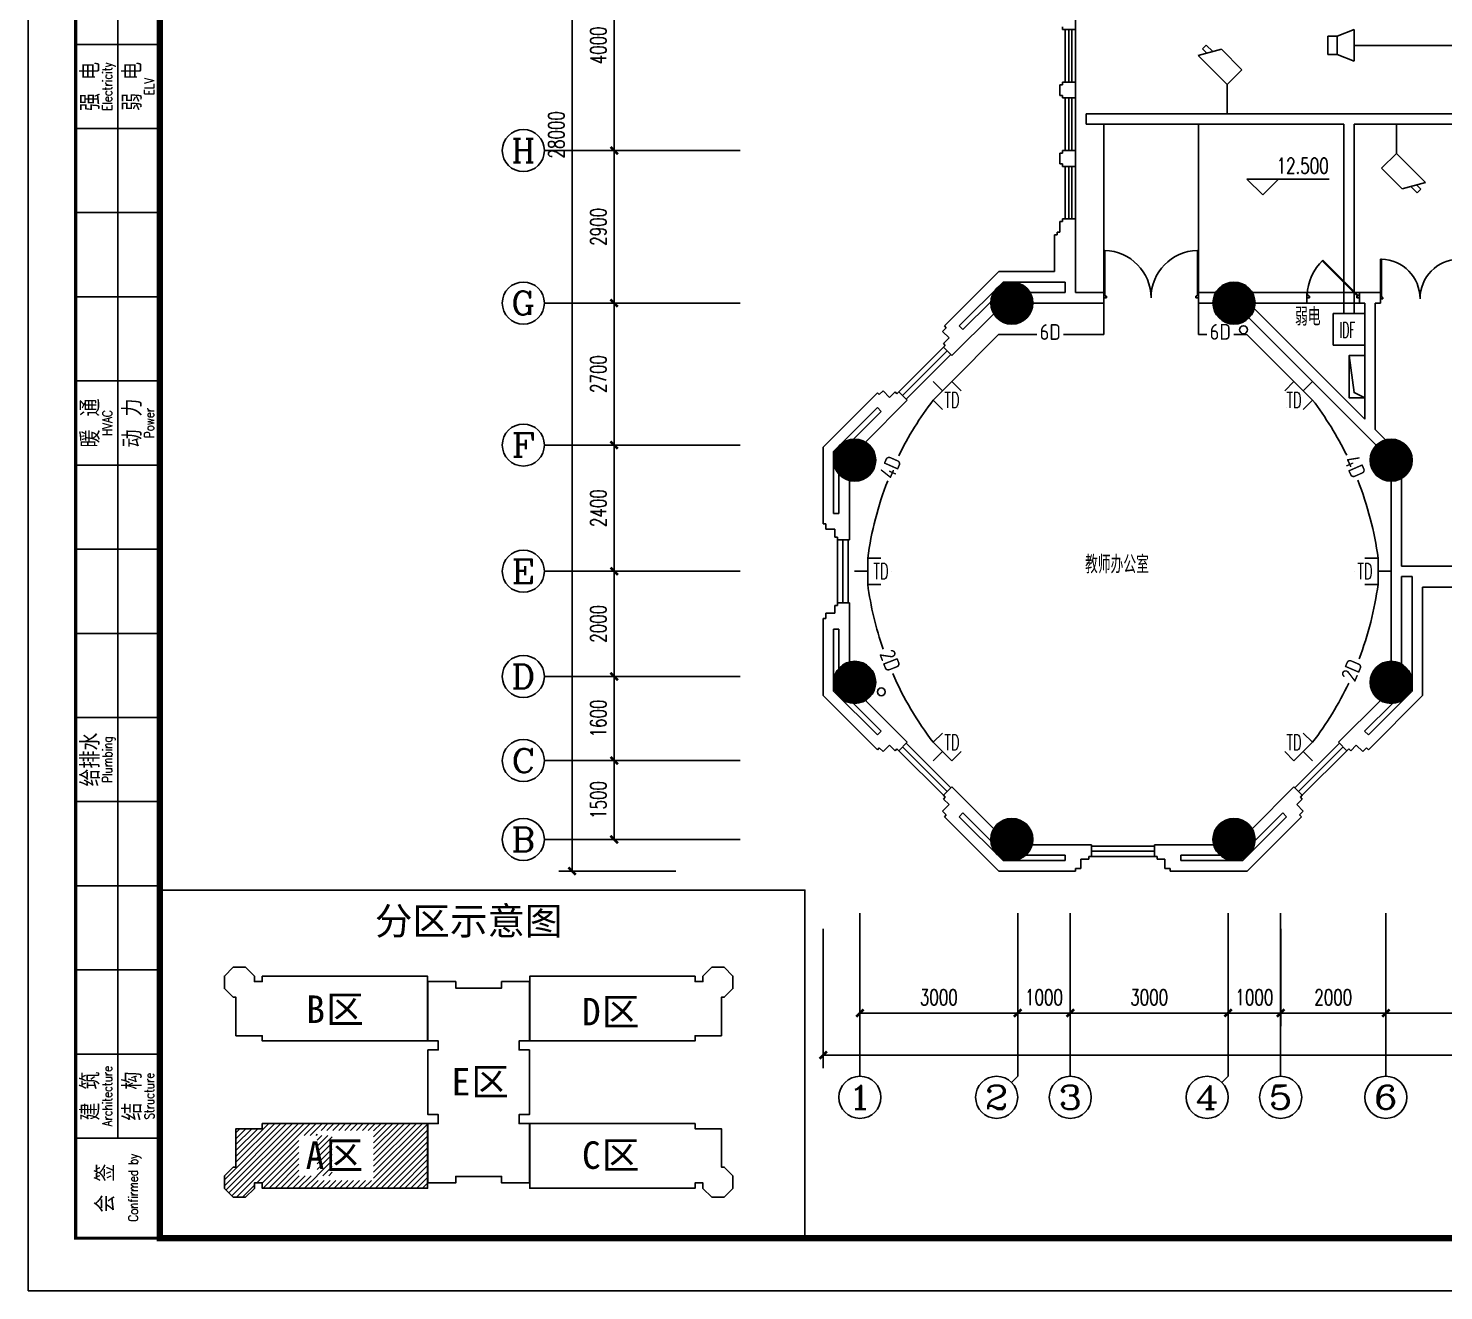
# Model space of a CAD drawing. Extents: x 190999 to 834799, y -200814 to 215286.
# Drawn here: x 190999 to 217912, y -12314 to 11692 of the extents above; entities that cross this region are included whole.
import ezdxf
from ezdxf.enums import TextEntityAlignment as Align

# ---------------------------------------------------------------- set-up
doc = ezdxf.new("R2010")
doc.units = 0
doc.header["$LTSCALE"] = 1000
doc.header["$MEASUREMENT"] = 0
for name, color, linetype in [('00-EQUIP', 3, 'Continuous'), ('00-SIG_TEXT', 7, 'Continuous'), ('00-WIRE-4', 6, 'Continuous'), ('A-墙线', 2, 'Continuous'), ('A-外窗', 145, 'Continuous'), ('A-门', 167, 'Continuous'), ('AXIS', 3, 'Continuous'), ('AXIS_TEXT', 7, 'Continuous'), ('COLUMN', 2, 'Continuous'), ('DIM_ELEV', 3, 'Continuous'), ('PUB_HATCH', 250, 'Continuous'), ('PUB_TEXT', 7, 'Continuous'), ('WALL', 4, 'Continuous'), ('图框', 189, 'Continuous'), ('房间名称', 7, 'Continuous'), ('桥架', 1, 'Continuous'), ('电井开洞', 6, 'Continuous'), ('雨水管', 3, 'Continuous')]:
    doc.layers.add(name, color=color, linetype=linetype)
doc.styles.add('-GBCBIGGBENOR', font='GBENOR.shx', dxfattribs={"bigfont": 'GBCBIG.shx'})
doc.styles.add('_COMPLEX', font='COMPLEX.shx', dxfattribs={"width": 0.5})
doc.styles.add('_TCH_AXIS', font='COMPLEX', dxfattribs={"bigfont": 'GBCBIG'})
doc.styles.add('_TCH_DIM', font='SIMPLEX', dxfattribs={"bigfont": 'GBCBIG'})
doc.styles.add('COMPLEX', font='COMPLEX')
doc.styles.add('DIM_FONT', font='SIMPLEX', dxfattribs={"width": 0.7, "bigfont": 'GBCBIG'})
doc.styles.add('HT', font='simhei.ttf')
doc.styles.get("Standard").update_dxf_attribs({"font": 'simhei.ttf'})
doc.styles.add('TKZ2_tjkts.shx', font='tjromant.shx', dxfattribs={"bigfont": 'tjkts.shx'})
doc.dimstyles.new('DIMN', dxfattribs={"dimtxt": 300, "dimasz": 100, "dimexe": 250, "dimexo": 300, "dimgap": 150, "dimtad": 1, "dimdec": 0, "dimzin": 0, "dimdsep": 46, "dimtxsty": 'DIM_FONT', "dimblk": 'ARCHTICK', "dimcen": 0.09, "dimclrt": 7, "dimazin": 2, "dimtfac": 1, "dimtdec": 0, "dimtix": 1, "dimtmove": 2, "dimatfit": 3, "dimfxl": 0, "dimtolj": 1, "dimtzin": 0, "dimarcsym": 0})

# ---------------------------------------------------------------- blocks, each defined once
blk = doc.blocks.new('TJAD_TK_A0')
at = {"layer": '图框'}
for p, q in [((973, -441.7), (973, 399.3)), ((990, -412.7), (990, -156.7)), ((982, -204.7), (998, -204.7)), ((982, -220.7), (998, -220.7)), ((982, -236.7), (998, -236.7)), ((982, -252.7), (998, -252.7)), ((982, -268.7), (998, -268.7)), ((982, -284.7), (998, -284.7)), ((982, -300.7), (998, -300.7)), ((982, -316.7), (998, -316.7)), ((982, -332.7), (998, -332.7)), ((982, -348.7), (998, -348.7)), ((982, -364.7), (998, -364.7)), ((982, -380.7), (998, -380.7)), ((982, -396.7), (998, -396.7)), ((990, -396.7), (990, -412.7)), ((982, -412.7), (998, -412.7)), ((973, -441.7), (2162, -441.7))]:
    blk.add_line(p, q, dxfattribs=at)
at = {"layer": '图框', "const_width": 1.2}
blk.add_lwpolyline([(2152, -431.7), (2152, 389.3), (998, 389.3), (998, -431.7)], close=True, dxfattribs=at)
at = {"layer": '图框', "const_width": 0.6}
blk.add_lwpolyline([(998, -431.7), (982, -431.7), (982, -156.7), (998, -156.7)], dxfattribs=at)
at = {"layer": '图框', "style": 'TKZ2_tjkts.shx', "width": 0.8}
for s, p in [('Electricity', (988.02, -212.7)), ('ELV', (996.02, -212.7)), ('HVAC', (988.02, -276.7)), ('Power', (996.02, -276.7)), ('Plumbing', (988.02, -340.7)), ('Architecture', (988.02, -404.7)), ('Structure', (996.02, -404.7)), ('Confirmed by', (992.95, -422.09))]:
    blk.add_text(s, height=1.8, rotation=90, dxfattribs=at).set_placement(p, align=Align.MIDDLE_CENTER)
at = {"layer": '图框', "style": 'TKZ2_tjkts.shx'}
for s, p in [('强 电', (984.79, -212.7)), ('弱 电', (992.79, -212.7)), ('暖 通', (984.79, -276.7)), ('动 力', (992.79, -276.7)), ('给排水', (984.79, -340.7)), ('建 筑', (984.79, -404.7)), ('结 构', (992.79, -404.7)), ('会 签', (987.62, -422.2))]:
    blk.add_text(s, height=3.6, rotation=90, dxfattribs=at).set_placement(p, align=Align.MIDDLE_CENTER)
blk = doc.blocks.new('m1800')
at = {"layer": 'A-墙线'}
for p, q in [((-900, -100), (-900, 100)), ((900, -100), (900, 100))]:
    blk.add_line(p, q, dxfattribs=at)
at = {"layer": 'A-门'}
for p, q in [((-900, 900), (-900, 0)), ((-900, 900), (-880, 900)), ((-880, 900), (-880, 50)), ((880, 900), (880, 50)), ((900, 900), (880, 900)), ((900, 900), (900, 0)), ((-900, 50), (-870, 50)), ((-900, 0), (-850, 0)), ((-870, 50), (-870, 30)), ((-870, 30), (-850, 30)), ((-850, 30), (-850, 0)), ((850, 30), (850, 0)), ((870, 30), (850, 30)), ((900, 0), (850, 0)), ((870, 50), (870, 30)), ((900, 50), (870, 50))]:
    blk.add_line(p, q, dxfattribs=at)
for centre, start, end in [((-900, 0), 0, 88.7267), ((900, 0), 91.2733, 180)]:
    blk.add_arc(centre, 900, start, end, dxfattribs=at)
blk = doc.blocks.new('bfm01')
at = {"layer": 'A-墙线'}
for p, q in [((-200, 0), (0, 0)), ((-200, -1000), (0, -1000))]:
    blk.add_line(p, q, dxfattribs=at)
at = {"layer": 'A-门'}
for p, q in [((-200, -1000), (-200, 0)), ((-100, 0), (-100, -50)), ((-70, -50), (-100, -50)), ((-50, -30), (-70, -30)), ((-70, -30), (-70, -50)), ((-64, -44), (-50, -30)), ((-64, -44), (603, -711)), ((-50, 0), (-50, -30)), ((-50, -30), (617, -697)), ((0, 0), (0, -1000)), ((-70, -950), (-100, -950)), ((-100, -1000), (-100, -950)), ((-50, -1000), (-100, -1000)), ((-70, -970), (-70, -950)), ((-50, -970), (-70, -970)), ((-50, -1000), (-50, -970))]:
    blk.add_line(p, q, dxfattribs=at)
blk.add_arc((-100, 0), 1000, 272.866, 315.8103, dxfattribs=at)
blk = doc.blocks.new('_ArchTick')
at = {"const_width": 0.5}
blk.add_lwpolyline([(-0.7, -0.7), (0.7, 0.7)], dxfattribs=at)
blk = doc.blocks.new('*D864')
at = {"layer": 'AXIS', "color": 0, "lineweight": -2}
for p, q in [((206812, -5433), (206812, -7283)), ((209811, -5433), (209811, -7283)), ((206812, -7033), (209811, -7033))]:
    blk.add_line(p, q, dxfattribs=at)
at = {"layer": 'Defpoints', "color": 0}
for p in [(206812, -5133), (209811, -5133), (209811, -7033)]:
    blk.add_point(p, dxfattribs=at)
at = {"layer": 'AXIS', "color": 0, "lineweight": -2, "xscale": 100, "yscale": 100, "zscale": 100, "rotation": 180}
blk.add_blockref('_ArchTick', (206812, -7033), dxfattribs=at)
at = {"layer": 'AXIS', "color": 0, "lineweight": -2, "xscale": 100, "yscale": 100, "zscale": 100}
blk.add_blockref('_ArchTick', (209811, -7033), dxfattribs=at)
at = {"layer": 'AXIS', "color": 7, "insert": (208311, -6733), "char_height": 300, "attachment_point": 5, "style": 'DIM_FONT'}
blk.add_mtext('\\A1;3000', dxfattribs=at)
blk = doc.blocks.new('*D865')
at = {"layer": 'AXIS', "color": 0, "lineweight": -2}
for p, q in [((209811, -5433), (209811, -7283)), ((210812, -5433), (210812, -7283)), ((209811, -7033), (210812, -7033))]:
    blk.add_line(p, q, dxfattribs=at)
at = {"layer": 'Defpoints', "color": 0}
for p in [(209811, -5133), (210812, -5133), (210812, -7033)]:
    blk.add_point(p, dxfattribs=at)
at = {"layer": 'AXIS', "color": 0, "lineweight": -2, "xscale": 100, "yscale": 100, "zscale": 100, "rotation": 180}
blk.add_blockref('_ArchTick', (209811, -7033), dxfattribs=at)
at = {"layer": 'AXIS', "color": 0, "lineweight": -2, "xscale": 100, "yscale": 100, "zscale": 100}
blk.add_blockref('_ArchTick', (210812, -7033), dxfattribs=at)
at = {"layer": 'AXIS', "color": 7, "insert": (210311, -6733), "char_height": 300, "attachment_point": 5, "style": 'DIM_FONT'}
blk.add_mtext('\\A1;1000', dxfattribs=at)
blk = doc.blocks.new('*D866')
at = {"layer": 'AXIS', "color": 0, "lineweight": -2}
for p, q in [((210812, -5433), (210812, -7283)), ((213812, -5433), (213812, -7283)), ((210812, -7033), (213812, -7033))]:
    blk.add_line(p, q, dxfattribs=at)
at = {"layer": 'Defpoints', "color": 0}
for p in [(210812, -5133), (213812, -5133), (213812, -7033)]:
    blk.add_point(p, dxfattribs=at)
at = {"layer": 'AXIS', "color": 0, "lineweight": -2, "xscale": 100, "yscale": 100, "zscale": 100, "rotation": 180}
blk.add_blockref('_ArchTick', (210812, -7033), dxfattribs=at)
at = {"layer": 'AXIS', "color": 0, "lineweight": -2, "xscale": 100, "yscale": 100, "zscale": 100}
blk.add_blockref('_ArchTick', (213812, -7033), dxfattribs=at)
at = {"layer": 'AXIS', "color": 7, "insert": (212312, -6733), "char_height": 300, "attachment_point": 5, "style": 'DIM_FONT'}
blk.add_mtext('\\A1;3000', dxfattribs=at)
blk = doc.blocks.new('*D867')
at = {"layer": 'AXIS', "color": 0, "lineweight": -2}
for p, q in [((213812, -5433), (213812, -7283)), ((214812, -5433), (214812, -7283)), ((213812, -7033), (213712, -7033)), ((213812, -7033), (214812, -7033)), ((214812, -7033), (214912, -7033))]:
    blk.add_line(p, q, dxfattribs=at)
at = {"layer": 'Defpoints', "color": 0}
for p in [(213812, -5133), (214812, -5133), (214812, -7033)]:
    blk.add_point(p, dxfattribs=at)
at = {"layer": 'AXIS', "color": 0, "lineweight": -2, "xscale": 100, "yscale": 100, "zscale": 100}
blk.add_blockref('_ArchTick', (213812, -7033), dxfattribs=at)
at = {"layer": 'AXIS', "color": 0, "lineweight": -2, "xscale": 100, "yscale": 100, "zscale": 100, "rotation": 180}
blk.add_blockref('_ArchTick', (214812, -7033), dxfattribs=at)
at = {"layer": 'AXIS', "color": 7, "insert": (214312, -6733), "char_height": 300, "attachment_point": 5, "style": 'DIM_FONT'}
blk.add_mtext('\\A1;1000', dxfattribs=at)
blk = doc.blocks.new('*D868')
at = {"layer": 'AXIS', "color": 0, "lineweight": -2}
for p, q in [((214812, -5433), (214812, -7283)), ((216812, -5433), (216812, -7283)), ((214812, -7033), (216812, -7033))]:
    blk.add_line(p, q, dxfattribs=at)
at = {"layer": 'Defpoints', "color": 0}
for p in [(214812, -5133), (216812, -5133), (216812, -7033)]:
    blk.add_point(p, dxfattribs=at)
at = {"layer": 'AXIS', "color": 0, "lineweight": -2, "xscale": 100, "yscale": 100, "zscale": 100, "rotation": 180}
blk.add_blockref('_ArchTick', (214812, -7033), dxfattribs=at)
at = {"layer": 'AXIS', "color": 0, "lineweight": -2, "xscale": 100, "yscale": 100, "zscale": 100}
blk.add_blockref('_ArchTick', (216812, -7033), dxfattribs=at)
at = {"layer": 'AXIS', "color": 7, "insert": (215812, -6733), "char_height": 300, "attachment_point": 5, "style": 'DIM_FONT'}
blk.add_mtext('\\A1;2000', dxfattribs=at)
blk = doc.blocks.new('*D869')
at = {"layer": 'AXIS', "color": 0, "lineweight": -2}
for p, q in [((216812, -5433), (216812, -7283)), ((220812, -5433), (220812, -7283)), ((216812, -7033), (220812, -7033))]:
    blk.add_line(p, q, dxfattribs=at)
at = {"layer": 'Defpoints', "color": 0}
for p in [(216812, -5133), (220812, -5133), (220812, -7033)]:
    blk.add_point(p, dxfattribs=at)
at = {"layer": 'AXIS', "color": 0, "lineweight": -2, "xscale": 100, "yscale": 100, "zscale": 100, "rotation": 180}
blk.add_blockref('_ArchTick', (216812, -7033), dxfattribs=at)
at = {"layer": 'AXIS', "color": 0, "lineweight": -2, "xscale": 100, "yscale": 100, "zscale": 100}
blk.add_blockref('_ArchTick', (220812, -7033), dxfattribs=at)
at = {"layer": 'AXIS', "color": 7, "insert": (218812, -6733), "char_height": 300, "attachment_point": 5, "style": 'DIM_FONT'}
blk.add_mtext('\\A1;4000', dxfattribs=at)
blk = doc.blocks.new('*D879')
at = {"layer": 'AXIS', "color": 0, "lineweight": -2}
for p, q in [((206112, -5433), (206112, -8083)), ((283362, -5433), (283362, -8083)), ((206112, -7833), (283362, -7833))]:
    blk.add_line(p, q, dxfattribs=at)
at = {"layer": 'Defpoints', "color": 0}
for p in [(206112, -5133), (283362, -5133), (283362, -7833)]:
    blk.add_point(p, dxfattribs=at)
at = {"layer": 'AXIS', "color": 0, "lineweight": -2, "xscale": 100, "yscale": 100, "zscale": 100, "rotation": 180}
blk.add_blockref('_ArchTick', (206112, -7833), dxfattribs=at)
at = {"layer": 'AXIS', "color": 0, "lineweight": -2, "xscale": 100, "yscale": 100, "zscale": 100}
blk.add_blockref('_ArchTick', (283362, -7833), dxfattribs=at)
at = {"layer": 'AXIS', "color": 7, "insert": (244737, -7533), "char_height": 300, "attachment_point": 5, "style": 'DIM_FONT'}
blk.add_mtext('\\A1;77250', dxfattribs=at)
blk = doc.blocks.new('*D908')
at = {"layer": 'AXIS', "color": 0, "lineweight": -2}
for p, q in [((202933, 13367), (201889, 13367)), ((202139, 9367), (202139, 13367)), ((202933, 9367), (201889, 9367))]:
    blk.add_line(p, q, dxfattribs=at)
at = {"layer": 'Defpoints', "color": 0}
for p in [(202139, 13367), (203233, 13367), (203233, 9367)]:
    blk.add_point(p, dxfattribs=at)
at = {"layer": 'AXIS', "color": 0, "lineweight": -2, "xscale": 100, "yscale": 100, "zscale": 100}
for p, rotation in [((202139, 13367), 90), ((202139, 9367), 270)]:
    blk.add_blockref('_ArchTick', p, dxfattribs=dict(at, rotation=rotation))
at = {"layer": 'AXIS', "color": 7, "insert": (201839, 11367), "char_height": 300, "attachment_point": 5, "rotation": 90, "style": 'DIM_FONT'}
blk.add_mtext('\\A1;4000', dxfattribs=at)
blk = doc.blocks.new('*D909')
at = {"layer": 'AXIS', "color": 0, "lineweight": -2}
for p, q in [((202933, 9367), (201889, 9367)), ((202139, 6467), (202139, 9367)), ((202933, 6467), (201889, 6467))]:
    blk.add_line(p, q, dxfattribs=at)
at = {"layer": 'Defpoints', "color": 0}
for p in [(202139, 9367), (203233, 9367), (203233, 6467)]:
    blk.add_point(p, dxfattribs=at)
at = {"layer": 'AXIS', "color": 0, "lineweight": -2, "xscale": 100, "yscale": 100, "zscale": 100}
for p, rotation in [((202139, 9367), 90), ((202139, 6467), 270)]:
    blk.add_blockref('_ArchTick', p, dxfattribs=dict(at, rotation=rotation))
at = {"layer": 'AXIS', "color": 7, "insert": (201839, 7917), "char_height": 300, "attachment_point": 5, "rotation": 90, "style": 'DIM_FONT'}
blk.add_mtext('\\A1;2900', dxfattribs=at)
blk = doc.blocks.new('*D910')
at = {"layer": 'AXIS', "color": 0, "lineweight": -2}
for p, q in [((202933, 6467), (201889, 6467)), ((202139, 3767), (202139, 6467)), ((202933, 3767), (201889, 3767))]:
    blk.add_line(p, q, dxfattribs=at)
at = {"layer": 'Defpoints', "color": 0}
for p in [(202139, 6467), (203233, 6467), (203233, 3767)]:
    blk.add_point(p, dxfattribs=at)
at = {"layer": 'AXIS', "color": 0, "lineweight": -2, "xscale": 100, "yscale": 100, "zscale": 100}
for p, rotation in [((202139, 6467), 90), ((202139, 3767), 270)]:
    blk.add_blockref('_ArchTick', p, dxfattribs=dict(at, rotation=rotation))
at = {"layer": 'AXIS', "color": 7, "insert": (201839, 5117), "char_height": 300, "attachment_point": 5, "rotation": 90, "style": 'DIM_FONT'}
blk.add_mtext('\\A1;2700', dxfattribs=at)
blk = doc.blocks.new('*D911')
at = {"layer": 'AXIS', "color": 0, "lineweight": -2}
for p, q in [((202933, 3767), (201889, 3767)), ((202139, 1367), (202139, 3767)), ((202933, 1367), (201889, 1367))]:
    blk.add_line(p, q, dxfattribs=at)
at = {"layer": 'Defpoints', "color": 0}
for p in [(202139, 3767), (203233, 3767), (203233, 1367)]:
    blk.add_point(p, dxfattribs=at)
at = {"layer": 'AXIS', "color": 0, "lineweight": -2, "xscale": 100, "yscale": 100, "zscale": 100}
for p, rotation in [((202139, 3767), 90), ((202139, 1367), 270)]:
    blk.add_blockref('_ArchTick', p, dxfattribs=dict(at, rotation=rotation))
at = {"layer": 'AXIS', "color": 7, "insert": (201839, 2567), "char_height": 300, "attachment_point": 5, "rotation": 90, "style": 'DIM_FONT'}
blk.add_mtext('\\A1;2400', dxfattribs=at)
blk = doc.blocks.new('*D912')
at = {"layer": 'AXIS', "color": 0, "lineweight": -2}
for p, q in [((202933, 1367), (201889, 1367)), ((202139, -633), (202139, 1367)), ((202933, -633), (201889, -633))]:
    blk.add_line(p, q, dxfattribs=at)
at = {"layer": 'Defpoints', "color": 0}
for p in [(202139, 1367), (203233, 1367), (203233, -633)]:
    blk.add_point(p, dxfattribs=at)
at = {"layer": 'AXIS', "color": 0, "lineweight": -2, "xscale": 100, "yscale": 100, "zscale": 100}
for p, rotation in [((202139, 1367), 90), ((202139, -633), 270)]:
    blk.add_blockref('_ArchTick', p, dxfattribs=dict(at, rotation=rotation))
at = {"layer": 'AXIS', "color": 7, "insert": (201839, 367), "char_height": 300, "attachment_point": 5, "rotation": 90, "style": 'DIM_FONT'}
blk.add_mtext('\\A1;2000', dxfattribs=at)
blk = doc.blocks.new('*D913')
at = {"layer": 'AXIS', "color": 0, "lineweight": -2}
for p, q in [((202933, -633), (201889, -633)), ((202139, -2233), (202139, -633)), ((202933, -2233), (201889, -2233))]:
    blk.add_line(p, q, dxfattribs=at)
at = {"layer": 'Defpoints', "color": 0}
for p in [(202139, -633), (203233, -633), (203233, -2233)]:
    blk.add_point(p, dxfattribs=at)
at = {"layer": 'AXIS', "color": 0, "lineweight": -2, "xscale": 100, "yscale": 100, "zscale": 100}
for p, rotation in [((202139, -633), 90), ((202139, -2233), 270)]:
    blk.add_blockref('_ArchTick', p, dxfattribs=dict(at, rotation=rotation))
at = {"layer": 'AXIS', "color": 7, "insert": (201839, -1433), "char_height": 300, "attachment_point": 5, "rotation": 90, "style": 'DIM_FONT'}
blk.add_mtext('\\A1;1600', dxfattribs=at)
blk = doc.blocks.new('*D914')
at = {"layer": 'AXIS', "color": 0, "lineweight": -2}
for p, q in [((202933, -2233), (201889, -2233)), ((202139, -3733), (202139, -2233)), ((202933, -3733), (201889, -3733))]:
    blk.add_line(p, q, dxfattribs=at)
at = {"layer": 'Defpoints', "color": 0}
for p in [(202139, -2233), (203233, -2233), (203233, -3733)]:
    blk.add_point(p, dxfattribs=at)
at = {"layer": 'AXIS', "color": 0, "lineweight": -2, "xscale": 100, "yscale": 100, "zscale": 100}
for p, rotation in [((202139, -2233), 90), ((202139, -3733), 270)]:
    blk.add_blockref('_ArchTick', p, dxfattribs=dict(at, rotation=rotation))
at = {"layer": 'AXIS', "color": 7, "insert": (201839, -2983), "char_height": 300, "attachment_point": 5, "rotation": 90, "style": 'DIM_FONT'}
blk.add_mtext('\\A1;1500', dxfattribs=at)
blk = doc.blocks.new('*D915')
at = {"layer": 'AXIS', "color": 0, "lineweight": -2}
for p, q in [((203311, 23667), (201089, 23667)), ((201339, -4333), (201339, 23667)), ((203311, -4333), (201089, -4333))]:
    blk.add_line(p, q, dxfattribs=at)
at = {"layer": 'Defpoints', "color": 0}
for p in [(201339, 23667), (203611, 23667), (203611, -4333)]:
    blk.add_point(p, dxfattribs=at)
at = {"layer": 'AXIS', "color": 0, "lineweight": -2, "xscale": 100, "yscale": 100, "zscale": 100}
for p, rotation in [((201339, 23667), 90), ((201339, -4333), 270)]:
    blk.add_blockref('_ArchTick', p, dxfattribs=dict(at, rotation=rotation))
at = {"layer": 'AXIS', "color": 7, "insert": (201039, 9667), "char_height": 300, "attachment_point": 5, "rotation": 90, "style": 'DIM_FONT'}
blk.add_mtext('\\A1;28000', dxfattribs=at)
blk = doc.blocks.new('_YZH')
blk.add_circle((0, 0), 0.5)
at = {"layer": 'PUB_HATCH', "const_width": 0.5}
blk.add_lwpolyline([(-0.25, 0, 1), (0.25, 0, 1)], format="xyb", close=True, dxfattribs=at)
blk = doc.blocks.new('_AXISO')
blk.add_circle((0, 0), 0.5)
at = {"layer": 'AXIS_TEXT', "style": 'COMPLEX', "width": 1.041667}
blk.add_attdef('A', text='', height=0.56, dxfattribs=at).set_placement((-0.25, -0.28), (0.25, -0.28), align=Align.FIT)
blk = doc.blocks.new('_LINKPT1')
at = {"color": 0}
blk.add_line((0, 0), (0, 0), dxfattribs=at)
blk = doc.blocks.new('IO37IMB6')
for p, q in [((-0.5, 0.499), (-0.5, 0.999)), ((0.5, 0.999), (0.5, 0.499)), ((0.5, 0.499), (-0.5, 0.499)), ((0, 0.5), (0, 0))]:
    blk.add_line(p, q)
at = {"xscale": 0.002, "yscale": 0.002, "zscale": 0.002}
for p in [(0, 1.384), (-0.5, 0.499), (0, 0), (0.5, 0.499)]:
    blk.add_blockref('_LINKPT1', p, dxfattribs=at)
at = {"style": '_COMPLEX', "width": 0.6, "flags": 8}
blk.add_attdef('$TEXT$', text='', height=0.6, dxfattribs=at).set_placement((0, 1), align=Align.MIDDLE_CENTER)
at = {"flags": 9}
blk.add_attdef('A', (0, 0), '', height=0.00002, dxfattribs=at)
blk = doc.blocks.new('OS28WV87')
for p, q in [((0.35, 0.35), (1, 0.6)), ((1, 0.6), (1, -0.6)), ((0, 0.35), (0, -0.35)), ((0, 0.35), (0.35, 0.35)), ((0.35, 0.35), (0.35, -0.35)), ((0.35, -0.35), (0, -0.35)), ((1, -0.6), (0.35, -0.35))]:
    blk.add_line(p, q)
at = {"xscale": 0.002, "yscale": 0.002, "zscale": 0.002}
for p in [(0, 0), (0.175, 0.35), (1, 0), (0.175, -0.35)]:
    blk.add_blockref('_LINKPT1', p, dxfattribs=at)
at = {"flags": 9}
blk.add_attdef('A', (0, 0), '', height=0.00002, dxfattribs=at)
blk = doc.blocks.new('_I71UQN')
for p, q in [((-0.837, 0.1), (-0.609, 0.1)), ((-0.837, -0.1), (-0.837, 0.1)), ((-0.78, 0.4), (-0.323, -0.4)), ((0.78, 0.4), (-0.78, 0.4)), ((0.78, 0.4), (0.78, -0.4)), ((-0.837, -0.1), (-0.494, -0.1)), ((0.78, -0.4), (-0.323, -0.4))]:
    blk.add_line(p, q)
at = {"xscale": 0.002, "yscale": 0.002, "zscale": 0.002}
for p in [(0, 0.4), (0.78, 0), (0, -0.4)]:
    blk.add_blockref('_LINKPT1', p, dxfattribs=at)
at = {"flags": 9}
blk.add_attdef('A', (0, 0), '', height=0.00002, dxfattribs=at)

msp = doc.modelspace()

# ---------------------------------------------------------------- hatches: boundary and pattern name
at = {"layer": 'PUB_HATCH'}
h = msp.add_hatch(dxfattribs=at)
h.set_pattern_fill('ANSI31', color=256, scale=50, style=0)
h.set_pattern_definition([(45, (-118900, -2001.59), (-56.1266, 56.1266), [])])
edge = h.paths.add_edge_path(flags=16)
edge.add_line((196144.5, -10126.6), (196778, -10126.6))
edge.add_line((196778, -10126.6), (196778, -9360.1))
edge.add_line((196778, -9360.1), (196144.5, -9360.1))
edge.add_line((196144.5, -9360.1), (196144.5, -10126.6))
edge.add_line((196491.5, -10216.7), (197565.2, -10216.7))
edge.add_line((197565.2, -10216.7), (197565.2, -9264.1))
edge.add_line((197565.2, -9264.1), (196491.5, -9264.1))
edge.add_line((196491.5, -9264.1), (196491.5, -10216.7))
h.paths.add_polyline_path([(198589.6, -10264.2), (198589.6, -9134.2), (195447, -9134.2), (195447, -9234.2), (194947, -9234.2), (194947, -9964.2), (194893.9, -9964.2), (194727, -10131.1), (194727, -10367.2), (194894, -10534.2), (195130.1, -10534.2), (195297.1, -10367.2), (195297.1, -10264.2), (195447, -10264.2), (195447, -10364.2), (198589.6, -10364.2)])

# ---------------------------------------------------------------- linework, layer by layer
msp.add_lwpolyline([(193498.5, -11313.5), (205764, -11313.5), (205764, -4696), (193498.5, -4696)], close=True)
for points in [[(198589.6, -6434.2), (198589.6, -7564.2), (195447, -7564.2), (195447, -7464.2), (194947, -7464.2), (194947, -6734.2), (194893.9, -6734.2), (194727, -6567.3), (194727, -6331.2), (194894, -6164.2), (195130.1, -6164.2), (195297.1, -6331.2), (195297.1, -6434.2), (195447, -6434.2), (195447, -6334.2), (198589.6, -6334.2), (198589.6, -6434.2)], [(200534.5, -6434.2), (200534.5, -7564.2), (203677, -7564.2), (203677, -7464.2), (204177.1, -7464.2), (204177.1, -6734.2), (204230.2, -6734.2), (204397.1, -6567.3), (204397.1, -6331.2), (204230.1, -6164.2), (203994, -6164.2), (203827, -6331.2), (203827, -6434.2), (203677, -6434.2), (203677, -6334.2), (200534.5, -6334.2), (200534.5, -6434.2)], [(199562.1, -10139.2), (199997, -10139.2), (199997, -10264.2), (200529.5, -10264.2), (200529.5, -10264.2), (200529.5, -9134.2), (200332, -9134.2), (200332, -8964.2), (200527, -8964.2), (200527, -7734.2), (200332, -7734.2), (200332, -7564.2), (200529.5, -7564.2), (200529.5, -6434.2), (199997, -6434.2), (199997, -6559.2), (199127.1, -6559.2), (199127.1, -6434.2), (198594.6, -6434.2), (198594.6, -7564.2), (198792.1, -7564.2), (198792.1, -7734.2), (198597.1, -7734.2), (198597.1, -8964.2), (198792.1, -8964.2), (198792.1, -9134.2), (198594.6, -9134.2), (198594.6, -10264.2), (198594.6, -10264.2), (199127.1, -10264.2), (199127.1, -10139.2), (199562.1, -10139.2)], [(198589.6, -10264.2), (198589.6, -9134.2), (195447, -9134.2), (195447, -9234.2), (194947, -9234.2), (194947, -9964.2), (194893.9, -9964.2), (194727, -10131.1), (194727, -10367.2), (194894, -10534.2), (195130.1, -10534.2), (195297.1, -10367.2), (195297.1, -10264.2), (195447, -10264.2), (195447, -10364.2), (198589.6, -10364.2), (198589.6, -10264.2)], [(200534.5, -10264.2), (200534.5, -9134.2), (203677, -9134.2), (203677, -9234.2), (204177.1, -9234.2), (204177.1, -9964.2), (204230.2, -9964.2), (204397.1, -10131.1), (204397.1, -10367.2), (204230.1, -10534.2), (203994, -10534.2), (203827, -10367.2), (203827, -10264.2), (203677, -10264.2), (203677, -10364.2), (200534.5, -10364.2), (200534.5, -10264.2)]]:
    msp.add_lwpolyline(points)
at = {"layer": '00-EQUIP'}
for points in [[(215811.6, 5667.4), (216411.6, 5667.4), (216411.6, 6267.4), (215811.6, 6267.4)], [(216111.6, 5467.4), (216411.6, 5467.4), (216411.6, 4667.4), (216111.6, 4667.4)]]:
    msp.add_lwpolyline(points, close=True, dxfattribs=at)
at = {"layer": '00-WIRE-4'}
for p, q in [((222727.8, 11367.4), (216211.6, 11367.4)), ((213792.6, 10621.3), (213792.6, 10067.4)), ((211447.2, 9867.4), (211447.2, 5867.3)), ((213247.2, 9867.4), (213247.2, 5870.1)), ((217012.1, 9313.4), (217012.1, 9867.4)), ((209449.5, 5867.3), (208558.6, 4976.4)), ((209449.5, 5867.3), (210176.1, 5867.3)), ((210685.3, 5867.3), (211447.2, 5867.3)), ((213409.6, 5870.1), (213247.2, 5870.1)), ((214170.9, 5870.1), (213918.8, 5870.1)), ((214170.9, 5870.1), (215064.7, 4976.4))]:
    msp.add_line(p, q, dxfattribs=at)
for centre, start, end in [((213240, 775.9), 142.61919, 153.93196), ((210383.2, 775.9), 26.18517, 37.38081), ((213240, 775.9), 158.62448, 172.35795), ((210383.2, 775.9), 7.64205, 21.49265), ((213240, 1961.2), 187.64205, 199.11569), ((210383.2, 1961.2), 339.09077, 352.35795), ((213240, 1961.2), 203.63982, 217.38081), ((210383.2, 1961.2), 322.61919, 334.56664)]:
    msp.add_arc(centre, 6336.4, start, end, dxfattribs=at)
at = {"layer": 'A-墙线'}
for p, q in [((210911.6, 11667.4), (210911.6, 13067.4)), ((210661.6, 11717.4), (210661.6, 11667.4)), ((210661.6, 11667.4), (210911.6, 11667.4)), ((210611.6, 10617.4), (210611.6, 10417.4)), ((210611.6, 10617.4), (210661.6, 10617.4)), ((210661.6, 10617.4), (210661.6, 10667.4)), ((210661.6, 10667.4), (210911.6, 10667.4)), ((210911.6, 10667.4), (210911.6, 10367.4)), ((210611.6, 10417.4), (210661.6, 10417.4)), ((210661.6, 10417.4), (210661.6, 10367.4)), ((210661.6, 10367.4), (210911.6, 10367.4)), ((210611.6, 9317.4), (210611.6, 9117.4)), ((210611.6, 9317.4), (210661.6, 9317.4)), ((210661.6, 9317.4), (210661.6, 9367.4)), ((210661.6, 9367.4), (210911.6, 9367.4)), ((210911.6, 9367.4), (210911.6, 9067.4)), ((210611.6, 9117.4), (210661.6, 9117.4)), ((210661.6, 9117.4), (210661.6, 9067.4)), ((210661.6, 9067.4), (210911.6, 9067.4)), ((210561.6, 7817.4), (210611.6, 7817.4)), ((210561.6, 7767.4), (210561.6, 7817.4)), ((210611.6, 8017.4), (210661.6, 8017.4)), ((210611.6, 7817.4), (210611.6, 8017.4)), ((210661.6, 8017.4), (210661.6, 8067.4)), ((210661.6, 8067.4), (210911.6, 8067.4)), ((210911.6, 6667.4), (210911.6, 8067.4)), ((210511.6, 7767.4), (210511.6, 7067.4)), ((210511.6, 7767.4), (210561.6, 7767.4)), ((209450.8, 7067.4), (208417.7, 6034.3)), ((209450.8, 7067.4), (210511.6, 7067.4)), ((209533.7, 6867.4), (208700.6, 6034.3)), ((209533.7, 6867.4), (210711.6, 6867.4)), ((210711.6, 6667.4), (210711.6, 6867.4)), ((209300.1, 6492.4), (208771.3, 5963.6)), ((210711.6, 6667.4), (210045.8, 6667.4)), ((211447.2, 6467.4), (210099.1, 6467.4)), ((210911.6, 6667.4), (211447.2, 6667.4)), ((211447.2, 6467.4), (211447.2, 6667.4)), ((213247.2, 6667.4), (213577.8, 6667.4)), ((213247.2, 6467.4), (213524.2, 6467.4)), ((214270.6, 6667.4), (215311.6, 6667.4)), ((214324.2, 6467.4), (215311.6, 6467.4)), ((215311.6, 6467.4), (215311.6, 6667.4)), ((216311.6, 6667.4), (216711.6, 6667.4)), ((216311.6, 6467.4), (216311.6, 6667.4)), ((216311.6, 6467.4), (216411.6, 6467.4)), ((216411.6, 4262.7), (216411.6, 6467.4)), ((216611.6, 4062.7), (216611.6, 6467.4)), ((216611.6, 6467.4), (216711.6, 6467.4)), ((216711.6, 6467.4), (216711.6, 6667.4)), ((209354.8, 6264.2), (208559.2, 5468.6)), ((214310.6, 6363.8), (216411.6, 4262.7)), ((208453.1, 5998.9), (208382.4, 5928.2)), ((208382.4, 5928.2), (208506.1, 5804.5)), ((208417.7, 6034.3), (208453.1, 5998.9)), ((208700.6, 6034.3), (208771.3, 5963.6)), ((214207, 6184.5), (216629.4, 3762.1)), ((208506.1, 5804.5), (208400.1, 5698.4)), ((208400.1, 5698.4), (208435.4, 5663)), ((208435.4, 5663), (208400.1, 5627.7)), ((208400.1, 5627.7), (208559.2, 5468.6)), ((206111.8, 3728.4), (207144.9, 4761.5)), ((206915, 3824.4), (207710.6, 4620.1)), ((207144.9, 4761.5), (207180.3, 4726.1)), ((207180.3, 4726.1), (207251, 4796.8)), ((207251, 4796.8), (207374.8, 4673.1)), ((207374.8, 4673.1), (207480.8, 4779.2)), ((207480.8, 4779.2), (207516.2, 4743.8)), ((207516.2, 4743.8), (207551.5, 4779.2)), ((207551.5, 4779.2), (207710.6, 4620.1)), ((206311.8, 3645.6), (207144.9, 4478.6)), ((206686.8, 3879.1), (207215.7, 4407.9)), ((207144.9, 4478.6), (207215.7, 4407.9)), ((216611.6, 4062.7), (216811.6, 3862.7)), ((206111.8, 3728.4), (206111.8, 2267.4)), ((206311.8, 3645.6), (206311.8, 2467.4)), ((206411.8, 3215.3), (206411.8, 2467.4)), ((206611.8, 3092.6), (206611.8, 1967.4)), ((216911.8, -345.1), (216911.8, 3079.9)), ((217111.8, 1467.4), (217111.8, 3133.5)), ((206311.8, 2467.4), (206411.8, 2467.4)), ((206111.8, 2267.4), (206161.8, 2267.4)), ((206161.8, 2267.4), (206161.8, 2167.4)), ((206161.8, 2167.4), (206336.8, 2167.4)), ((206336.8, 2167.4), (206336.8, 2017.4)), ((206336.8, 2017.4), (206386.8, 2017.4)), ((206386.8, 2017.4), (206386.8, 1967.4)), ((206386.8, 1967.4), (206611.8, 1967.4)), ((217111.8, 1267.4), (217311.8, 1267.4)), ((217111.8, -398.7), (217111.8, 1267.4)), ((217311.8, -910.8), (217311.8, 1267.4)), ((217511.8, -993.6), (217511.8, 1067.4)), ((206161.8, 467.4), (206161.8, 567.4)), ((206161.8, 567.4), (206336.8, 567.4)), ((206336.8, 567.4), (206336.8, 717.4)), ((206336.8, 717.4), (206386.8, 717.4)), ((206386.8, 717.4), (206386.8, 767.4)), ((206386.8, 767.4), (206611.8, 767.4)), ((206611.8, -357.8), (206611.8, 767.4)), ((206111.8, -993.6), (206111.8, 467.4)), ((206111.8, 467.4), (206161.8, 467.4)), ((206311.8, -910.8), (206311.8, 267.4)), ((206311.8, 267.4), (206411.8, 267.4)), ((206411.8, -480.5), (206411.8, 267.4)), ((206111.8, -993.6), (207144.9, -2026.7)), ((206311.8, -910.8), (207144.9, -1743.9)), ((217311.8, -910.8), (216478.8, -1743.9)), ((217511.8, -993.6), (216478.8, -2026.7)), ((206686.8, -1144.3), (207215.7, -1673.2)), ((206915, -1089.7), (207710.6, -1885.3)), ((216708.7, -1089.7), (215913.1, -1885.3)), ((216936.9, -1144.3), (216408, -1673.2)), ((207144.9, -1743.9), (207215.7, -1673.2)), ((216478.8, -1743.9), (216408, -1673.2)), ((207144.9, -2026.7), (207180.3, -1991.4)), ((207180.3, -1991.4), (207251, -2062.1)), ((207251, -2062.1), (207374.8, -1938.3)), ((207374.8, -1938.3), (207480.8, -2044.4)), ((207480.8, -2044.4), (207516.2, -2009.1)), ((207516.2, -2009.1), (207551.5, -2044.4)), ((207551.5, -2044.4), (207710.6, -1885.3)), ((216072.2, -2044.4), (215913.1, -1885.3)), ((216107.5, -2009.1), (216072.2, -2044.4)), ((216142.9, -2044.4), (216107.5, -2009.1)), ((216248.9, -1938.3), (216142.9, -2044.4)), ((216372.7, -2062.1), (216248.9, -1938.3)), ((216443.4, -1991.4), (216372.7, -2062.1)), ((216478.8, -2026.7), (216443.4, -1991.4)), ((208400.1, -2892.9), (208559.2, -2733.8)), ((208435.4, -2928.3), (208400.1, -2892.9)), ((208400.1, -2963.7), (208435.4, -2928.3)), ((209354.8, -3529.5), (208559.2, -2733.8)), ((214268.9, -3529.5), (215064.5, -2733.8)), ((215223.6, -2892.9), (215064.5, -2733.8)), ((215188.3, -2928.3), (215223.6, -2892.9)), ((215223.6, -2963.7), (215188.3, -2928.3)), ((208382.4, -3193.5), (208506.1, -3069.7)), ((208453.1, -3264.2), (208382.4, -3193.5)), ((208506.1, -3069.7), (208400.1, -2963.7)), ((208700.6, -3299.5), (208771.3, -3228.8)), ((209300.1, -3757.7), (208771.3, -3228.8)), ((214323.6, -3757.7), (214852.4, -3228.8)), ((214923.1, -3299.5), (214852.4, -3228.8)), ((215117.6, -3069.7), (215223.6, -2963.7)), ((215241.3, -3193.5), (215117.6, -3069.7)), ((215170.6, -3264.2), (215241.3, -3193.5)), ((208417.7, -3299.5), (208453.1, -3264.2)), ((209450.8, -4332.6), (208417.7, -3299.5)), ((209533.7, -4132.6), (208700.6, -3299.5)), ((214090, -4132.6), (214923.1, -3299.5)), ((214172.9, -4332.6), (215206, -3299.5)), ((215206, -3299.5), (215170.6, -3264.2)), ((209963.9, -4032.6), (210711.8, -4032.6)), ((210086.7, -3832.6), (211211.8, -3832.6)), ((210711.8, -4132.6), (210711.8, -4032.6)), ((211211.8, -4057.6), (211211.8, -3832.6)), ((213537, -3832.6), (212411.8, -3832.6)), ((212411.8, -4057.6), (212411.8, -3832.6)), ((213659.8, -4032.6), (212911.8, -4032.6)), ((212911.8, -4132.6), (212911.8, -4032.6)), ((209533.7, -4132.6), (210711.8, -4132.6)), ((210911.8, -4332.6), (210911.8, -4282.6)), ((210911.8, -4282.6), (211011.8, -4282.6)), ((211011.8, -4282.6), (211011.8, -4107.6)), ((211011.8, -4107.6), (211161.8, -4107.6)), ((211161.8, -4107.6), (211161.8, -4057.6)), ((211161.8, -4057.6), (211211.8, -4057.6)), ((212461.8, -4057.6), (212411.8, -4057.6)), ((212461.8, -4107.6), (212461.8, -4057.6)), ((212611.8, -4107.6), (212461.8, -4107.6)), ((212611.8, -4282.6), (212611.8, -4107.6)), ((212711.8, -4282.6), (212611.8, -4282.6)), ((212711.8, -4332.6), (212711.8, -4282.6)), ((214090, -4132.6), (212911.8, -4132.6)), ((209450.8, -4332.6), (210911.8, -4332.6)), ((214172.9, -4332.6), (212711.8, -4332.6))]:
    msp.add_line(p, q, dxfattribs=at)
at = {"layer": 'A-外窗'}
for p, q in [((210711.6, 11667.4), (210711.6, 10667.4)), ((210781.6, 11667.4), (210781.6, 10667.4)), ((210841.6, 11667.4), (210841.6, 10667.4)), ((210911.6, 11667.4), (210911.6, 10667.4)), ((210711.6, 10367.4), (210711.6, 9367.4)), ((210781.6, 10367.4), (210781.6, 9367.4)), ((210841.6, 10367.4), (210841.6, 9367.4)), ((210911.6, 10367.4), (210911.6, 9367.4)), ((210711.6, 9067.4), (210711.6, 8067.4)), ((210781.6, 9067.4), (210781.6, 8067.4)), ((210841.6, 9067.4), (210841.6, 8067.4)), ((210911.6, 9067.4), (210911.6, 8067.4)), ((207551.5, 4779.2), (208400.1, 5627.7)), ((207622.2, 4708.5), (208470.8, 5557)), ((207693, 4637.7), (208541.5, 5486.3)), ((206386.8, 767.4), (206386.8, 1967.4)), ((206486.8, 767.4), (206486.8, 1967.4)), ((206586.8, 767.4), (206586.8, 1967.4)), ((207551.5, -2044.4), (208400.1, -2892.9)), ((207622.2, -1973.7), (208470.8, -2822.2)), ((207693, -1903), (208541.5, -2751.5)), ((215930.7, -1903), (215082.2, -2751.5)), ((216001.5, -1973.7), (215152.9, -2822.2)), ((216072.2, -2044.4), (215223.6, -2892.9)), ((212411.8, -3857.6), (211211.8, -3857.6)), ((212411.8, -3957.6), (211211.8, -3957.6)), ((212411.8, -4057.6), (211211.8, -4057.6))]:
    msp.add_line(p, q, dxfattribs=at)
at = {"layer": 'AXIS'}
for p, q in [((204533.1, 9367.4), (200811.6, 9367.4)), ((204533.1, 6467.4), (200811.6, 6467.4)), ((204533.1, 3767.4), (200811.6, 3767.4)), ((204533.1, 1367.4), (200811.6, 1367.4)), ((204533.1, -632.6), (200811.6, -632.6)), ((204533.1, -2232.6), (200811.6, -2232.6)), ((204533.1, -3732.6), (200811.6, -3732.6)), ((206811.6, -5132.6), (206811.6, -8236.3)), ((209811.2, -5132.6), (209811.2, -8236.3)), ((210811.6, -5132.6), (210811.6, -8236.3)), ((213812.1, -5132.6), (213812.1, -8236.3)), ((214811.6, -5132.6), (214811.6, -8236.3)), ((216811.6, -5132.6), (216811.6, -8236.3)), ((209694, -8353.5), (209811.2, -8236.3)), ((213694.9, -8353.5), (213812.1, -8236.3))]:
    msp.add_line(p, q, dxfattribs=at)
at = {"layer": 'DIM_ELEV'}
for p, q in [((214470, 8525), (214170, 8825)), ((214170, 8825), (215735, 8825)), ((214470, 8525), (214770, 8825))]:
    msp.add_line(p, q, dxfattribs=at)
at = {"layer": 'WALL'}
for p, q in [((217111.8, 1467.4), (218111.6, 1467.4)), ((217511.8, 1067.4), (218111.6, 1067.4))]:
    msp.add_line(p, q, dxfattribs=at)
at = {"layer": '桥架'}
for p, q in [((211111.6, 10067.4), (283811.6, 10067.4)), ((211111.6, 10067.4), (211111.6, 9867.4)), ((211111.6, 9867.4), (216011.6, 9867.4)), ((216011.6, 6267.4), (216011.6, 9867.4)), ((216211.6, 9867.4), (283811.6, 9867.4)), ((216211.6, 6267.4), (216211.6, 9867.4)), ((216011.6, 6267.4), (216211.6, 6267.4))]:
    msp.add_line(p, q, dxfattribs=at)
at = {"layer": '电井开洞', "color": 4}
msp.add_lwpolyline([(216411.6, 4667.4), (216111.6, 4667.4), (216111.6, 5467.4), (216411.6, 5467.4)], close=True, dxfattribs=at)
at = {"layer": '电井开洞'}
msp.add_lwpolyline([(216411.6, 4667.4), (216206.3, 4765.9), (216111.6, 5467.4)], dxfattribs=at)
at = {"layer": '雨水管'}
for centre in [(214104.6, 5960.3), (207218.9, -925.4)]:
    msp.add_circle(centre, 75, dxfattribs=at)

# ---------------------------------------------------------------- block references
at = {"layer": '00-EQUIP', "yscale": 500, "zscale": 500}
for name, p, xscale, rotation in [('OS28WV87', (215711.6, 11367.4), -500, 180), ('_I71UQN', (213658.2, 11038.5), -499.9999999999999, 134.9999999999999), ('_I71UQN', (217146.5, 8896.2), -499.9999999999999, 314.9999999999998)]:
    msp.add_blockref(name, p, dxfattribs=dict(at, xscale=xscale, rotation=rotation))
at = {"layer": '00-EQUIP'}
ref = msp.add_blockref('IO37IMB6', (208205.4, 4976), dxfattribs=dict(at, xscale=500, yscale=500, zscale=500, rotation=225))
ref.add_attrib('$TEXT$', 'TD', dxfattribs={"layer": '0', "height": 300, "style": '_COMPLEX', "width": 0.6, "flags": 8}).set_placement((208558.9, 4622.5), align=Align.MIDDLE_CENTER)
ref = msp.add_blockref('IO37IMB6', (215417.9, 4976), dxfattribs=dict(at, xscale=-499.9999999999999, yscale=500, zscale=500, rotation=134.9999999999999))
ref.add_attrib('$TEXT$', 'TD', dxfattribs={"layer": '0', "height": 300, "style": '_COMPLEX', "width": 0.6, "flags": 8}).set_placement((215064.3, 4622.5), align=Align.MIDDLE_CENTER)
ref = msp.add_blockref('IO37IMB6', (206710.4, 1368.6), dxfattribs=dict(at, xscale=-500, yscale=500, zscale=500, rotation=270))
ref.add_attrib('$TEXT$', 'TD', dxfattribs={"layer": '0', "height": 300, "style": '_COMPLEX', "width": 0.6, "flags": 8}).set_placement((207210.4, 1368.6), align=Align.MIDDLE_CENTER)
ref = msp.add_blockref('IO37IMB6', (216912.8, 1368.6), dxfattribs=dict(at, xscale=500, yscale=500, zscale=500, rotation=90))
ref.add_attrib('$TEXT$', 'TD', dxfattribs={"layer": '0', "height": 300, "style": '_COMPLEX', "width": 0.6, "flags": 8}).set_placement((216412.8, 1368.6), align=Align.MIDDLE_CENTER)
ref = msp.add_blockref('IO37IMB6', (208205.4, -2238.9), dxfattribs=dict(at, xscale=-499.9999999999999, yscale=500, zscale=500, rotation=315))
ref.add_attrib('$TEXT$', 'TD', dxfattribs={"layer": '0', "height": 300, "style": '_COMPLEX', "width": 0.6, "flags": 8}).set_placement((208558.9, -1885.3), align=Align.MIDDLE_CENTER)
ref = msp.add_blockref('IO37IMB6', (215417.9, -2238.9), dxfattribs=dict(at, xscale=500, yscale=500, zscale=500, rotation=45.00000000000009))
ref.add_attrib('$TEXT$', 'TD', dxfattribs={"layer": '0', "height": 300, "style": '_COMPLEX', "width": 0.6, "flags": 8}).set_placement((215064.3, -1885.3), align=Align.MIDDLE_CENTER)
at = {"layer": 'A-门'}
msp.add_blockref('m1800', (212347.2, 6567.4), dxfattribs=at)
msp.add_blockref('m1800', (212347.2, 6567.4), dxfattribs=at)
at = {"layer": 'A-门', "xscale": -1, "rotation": 270}
msp.add_blockref('bfm01', (216311.6, 6667.4), dxfattribs=at)
at = {"layer": 'A-门', "xscale": 0.8333333332557231, "yscale": 0.8333333332557231, "zscale": 0.8333333333333334}
msp.add_blockref('m1800', (217461.6, 6550.7), dxfattribs=at)
at = {"layer": 'AXIS'}
ref = msp.add_blockref('_AXISO', (200411.6, 9367.4), dxfattribs=dict(at, xscale=800, yscale=800, zscale=800))
ref.add_attrib('A', 'H', dxfattribs={"layer": 'AXIS_TEXT', "height": 452.5, "style": '_TCH_AXIS', "width": 1.05}).set_placement((200185.4, 9141.1), (200637.9, 9141.1), align=Align.FIT)
ref = msp.add_blockref('_AXISO', (200411.6, 6467.4), dxfattribs=dict(at, xscale=800, yscale=800, zscale=800))
ref.add_attrib('A', 'G', dxfattribs={"layer": 'AXIS_TEXT', "height": 452.5, "style": '_TCH_AXIS', "width": 1.166667}).set_placement((200185.4, 6241.1), (200637.9, 6241.1), align=Align.FIT)
ref = msp.add_blockref('_AXISO', (200411.6, 3767.4), dxfattribs=dict(at, xscale=800, yscale=800, zscale=800))
ref.add_attrib('A', 'F', dxfattribs={"layer": 'AXIS_TEXT', "height": 452.5, "style": '_TCH_AXIS', "width": 1.3125}).set_placement((200185.4, 3541.1), (200637.9, 3541.1), align=Align.FIT)
ref = msp.add_blockref('_AXISO', (200411.6, 1367.4), dxfattribs=dict(at, xscale=800, yscale=800, zscale=800))
ref.add_attrib('A', 'E', dxfattribs={"layer": 'AXIS_TEXT', "height": 452.5, "style": '_TCH_AXIS', "width": 1.3125}).set_placement((200185.4, 1141.1), (200637.9, 1141.1), align=Align.FIT)
ref = msp.add_blockref('_AXISO', (200411.6, -632.6), dxfattribs=dict(at, xscale=800, yscale=800, zscale=800))
ref.add_attrib('A', 'D', dxfattribs={"layer": 'AXIS_TEXT', "height": 452.5, "style": '_TCH_AXIS', "width": 1.235294}).set_placement((200185.4, -858.9), (200637.9, -858.9), align=Align.FIT)
ref = msp.add_blockref('_AXISO', (200411.6, -2232.6), dxfattribs=dict(at, xscale=800, yscale=800, zscale=800))
ref.add_attrib('A', 'C', dxfattribs={"layer": 'AXIS_TEXT', "height": 452.5, "style": '_TCH_AXIS', "width": 1.4}).set_placement((200185.4, -2458.9), (200637.9, -2458.9), align=Align.FIT)
ref = msp.add_blockref('_AXISO', (200411.6, -3732.6), dxfattribs=dict(at, xscale=800, yscale=800, zscale=800))
ref.add_attrib('A', 'B', dxfattribs={"layer": 'AXIS_TEXT', "height": 452.5, "style": '_TCH_AXIS', "width": 1.235294}).set_placement((200185.4, -3958.9), (200637.9, -3958.9), align=Align.FIT)
ref = msp.add_blockref('_AXISO', (206811.6, -8636.3), dxfattribs=dict(at, xscale=800, yscale=800, zscale=800))
ref.add_attrib('A', '1', dxfattribs={"layer": 'AXIS_TEXT', "height": 452.5, "style": '_TCH_AXIS', "width": 2.333333}).set_placement((206585.4, -8862.6), (207037.9, -8862.6), align=Align.FIT)
ref = msp.add_blockref('_AXISO', (209411.2, -8636.3), dxfattribs=dict(at, xscale=800, yscale=800, zscale=800))
ref.add_attrib('A', '2', dxfattribs={"layer": 'AXIS_TEXT', "height": 452.5, "style": '_TCH_AXIS', "width": 1.5}).set_placement((209184.9, -8862.6), (209637.5, -8862.6), align=Align.FIT)
ref = msp.add_blockref('_AXISO', (210811.6, -8636.3), dxfattribs=dict(at, xscale=800, yscale=800, zscale=800))
ref.add_attrib('A', '3', dxfattribs={"layer": 'AXIS_TEXT', "height": 452.5, "style": '_TCH_AXIS', "width": 1.5}).set_placement((210585.3, -8862.6), (211037.9, -8862.6), align=Align.FIT)
ref = msp.add_blockref('_AXISO', (213412.1, -8636.3), dxfattribs=dict(at, xscale=800, yscale=800, zscale=800))
ref.add_attrib('A', '4', dxfattribs={"layer": 'AXIS_TEXT', "height": 452.5, "style": '_TCH_AXIS', "width": 1.3125}).set_placement((213185.8, -8862.6), (213638.3, -8862.6), align=Align.FIT)
ref = msp.add_blockref('_AXISO', (214811.6, -8636.3), dxfattribs=dict(at, xscale=800, yscale=800, zscale=800))
ref.add_attrib('A', '5', dxfattribs={"layer": 'AXIS_TEXT', "height": 452.5, "style": '_TCH_AXIS', "width": 1.5}).set_placement((214585.3, -8862.6), (215037.9, -8862.6), align=Align.FIT)
ref = msp.add_blockref('_AXISO', (216811.6, -8636.3), dxfattribs=dict(at, xscale=800, yscale=800, zscale=800))
ref.add_attrib('A', '6', dxfattribs={"layer": 'AXIS_TEXT', "height": 452.5, "style": '_TCH_AXIS', "width": 1.5}).set_placement((216585.4, -8862.6), (217037.9, -8862.6), align=Align.FIT)
at = {"layer": 'COLUMN', "xscale": 800, "yscale": 800, "zscale": 800}
for p in [(209699.4, 6467.4), (213924.3, 6467.4), (206711.8, 3479.9), (216911.8, 3479.9), (206711.8, -745.1), (216911.8, -745.1), (209699.4, -3732.6), (213924.3, -3732.6)]:
    msp.add_blockref('_YZH', p, dxfattribs=at)
at = {"layer": '图框', "xscale": 100, "yscale": 100, "zscale": 100}
msp.add_blockref('TJAD_TK_A0', (93698.6, 31856.8), dxfattribs=at)

# ---------------------------------------------------------------- texts
at = {"layer": '00-EQUIP', "style": '_COMPLEX', "width": 0.5}
msp.add_text('IDF', height=300, dxfattribs=at).set_placement((215927.8, 5805.7))
at = {"layer": '00-SIG_TEXT', "style": '-GBCBIGGBENOR'}
for p in [(210430.7, 5917.3), (213664.2, 5920.1)]:
    msp.add_text('6D', height=300, dxfattribs=at).set_placement(p, align=Align.MIDDLE_CENTER)
for s, rotation, p in [('4D', 66.27822, (207393.2, 3345.2)), ('4D', 293.83891, (216224.8, 3357.1)), ('2D', 291.37776, (207386.2, -330.3)), ('2D', 66.8287, (216162.5, -512.4))]:
    msp.add_text(s, height=300, rotation=rotation, dxfattribs=at).set_placement(p, align=Align.MIDDLE_CENTER)
at = {"layer": 'PUB_TEXT', "style": '_TCH_DIM', "width": 0.705882}
msp.add_text('12.500', height=297.5, dxfattribs=at).set_placement((214735, 8929.9))
at = {"layer": '房间名称'}
for s, height, style, p in [('弱电', 337.59, '_TCH_DIM', (215085, 6039.2)), ('教师办公室', 337.59, '_TCH_DIM', (211091.4, 1328.5)), ('分区示意图', 522.78, 'HT', (197589.8, -5543.7)), ('B', 522.8, 'HT', (196284, -7222.5)), ('区', 522.8, 'HT', (196662.1, -7222.5)), ('区', 522.8, 'HT', (201904.1, -7267.7)), ('D', 522.8, 'HT', (201526, -7267.7)), ('区', 522.8, 'HT', (199424.1, -8601.5)), ('E', 522.8, 'HT', (199046, -8601.5)), ('A', 522.8, 'HT', (196272.2, -9998.8)), ('区', 522.8, 'HT', (196650.3, -9998.8)), ('C', 522.8, 'HT', (201526, -9996.9)), ('区', 522.8, 'HT', (201904.1, -9996.9))]:
    msp.add_text(s, height=height, dxfattribs=dict(at, style=style)).set_placement(p)

# ---------------------------------------------------------------- dimensions: what is measured, and where the dimension line sits
at = {"layer": 'AXIS'}
for p1, p2, distance, picture, middle in [((203610.9, -4332.6), (203610.9, 23667.4), 2272.2, '*D915', (201038.7, 9667.4)), ((203233.1, 9367.4), (203233.1, 13367.4), 1094.4, '*D908', (201838.7, 11367.4)), ((203233.1, 6467.4), (203233.1, 9367.4), 1094.4, '*D909', (201838.7, 7917.4)), ((203233.1, 3767.4), (203233.1, 6467.4), 1094.4, '*D910', (201838.7, 5117.4)), ((203233.1, 1367.4), (203233.1, 3767.4), 1094.4, '*D911', (201838.7, 2567.4)), ((203233.1, -632.6), (203233.1, 1367.4), 1094.4, '*D912', (201838.7, 367.4)), ((203233.1, -2232.6), (203233.1, -632.6), 1094.4, '*D913', (201838.7, -1432.6)), ((203233.1, -3732.6), (203233.1, -2232.6), 1094.4, '*D914', (201838.7, -2982.6)), ((206111.8, -5132.6), (283361.6, -5132.6), -2700, '*D879', (244736.7, -7532.6)), ((206811.6, -5132.6), (209811.2, -5132.6), -1900, '*D864', (208311.4, -6732.6)), ((209811.2, -5132.6), (210811.6, -5132.6), -1900, '*D865', (210311.4, -6732.6)), ((210811.6241, -5132.6276), (213812.0708, -5132.6276), -1900, '*D866', (212311.8474, -6732.6276)), ((213812.0708, -5132.6276), (214811.6241, -5132.6276), -1900, '*D867', (214311.8474, -6732.6276)), ((214811.6, -5132.6), (216811.6, -5132.6), -1900, '*D868', (215811.6, -6732.6)), ((216811.6, -5132.6), (220811.6, -5132.6), -1900, '*D869', (218811.6, -6732.6))]:
    dim = msp.add_aligned_dim(p1=p1, p2=p2, distance=distance, dimstyle='DIMN', dxfattribs=at)
    dim.commit()
    dim.dimension.update_dxf_attribs({"geometry": picture, "text_midpoint": middle})

doc.saveas('drawing.dxf')
